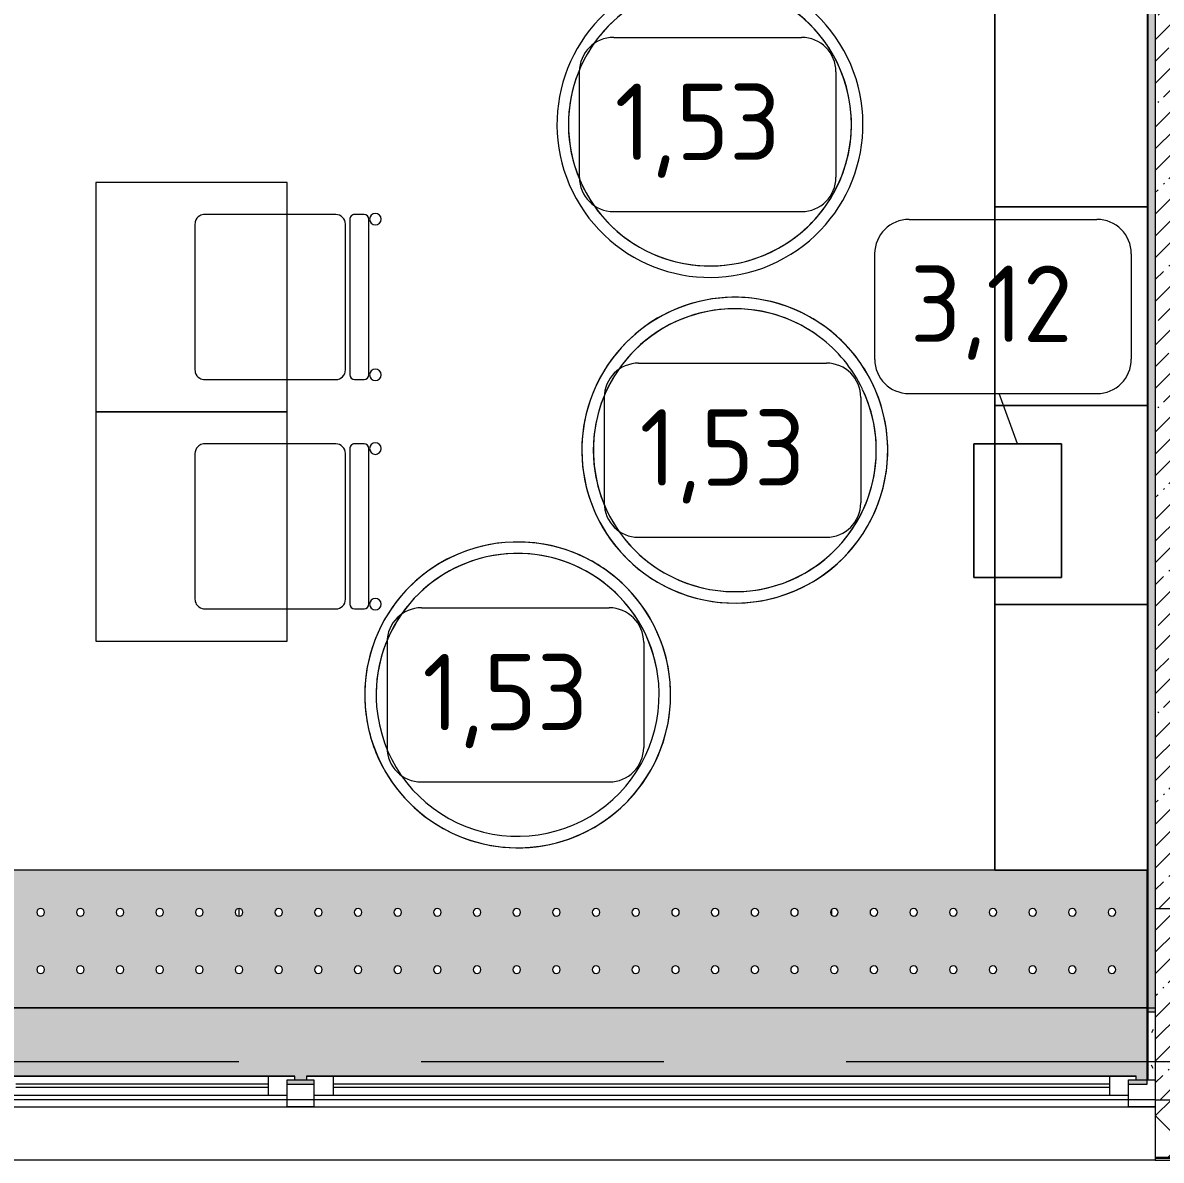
# Model space of a CAD drawing. Header units: millimetres. Extents: x 35840 to 252964, y -8553 to 29000.
# Drawn here: x 44449 to 47425, y -258 to 2718 of the extents above; entities that cross this region are included whole.
import ezdxf

# ---------------------------------------------------------------- set-up
doc = ezdxf.new("R2010")
doc.units = ezdxf.units.MM
doc.linetypes.add('Осевая', pattern=[3175, 635, -476.25, 1587.5, -476.25])
for name, color, linetype, lineweight in [('A-GLAZ', 7, 'Continuous', 9), ('A-GLAZ-1', 7, 'Continuous', 13), ('A-WALL', 7, 'Continuous', 9), ('I-FURN-IDEN', 7, 'Continuous', 9), ('I-WALL', 7, 'Continuous', 9), ('S-COLS', 7, 'Continuous', 9), ('Знаки', 7, 'Continuous', 9), ('Оси-2', 7, 'Осевая', 9)]:
    doc.layers.add(name, color=color, linetype=linetype, lineweight=lineweight)
for name, color, linetype, lineweight, true_color in [('A-WALL-1', 9, 'Continuous', 9, 0x808080), ('A-WALL-FNSH-1', 9, 'Continuous', 9, 0x808080), ('I-FURN-1', 9, 'Continuous', 9, 0x808080), ('M-EQPM-1', 7, 'Continuous', 9, 0xb2b2b2)]:
    doc.layers.add(name, color=color, linetype=linetype, lineweight=lineweight, true_color=true_color)
doc.styles.add('GOST Common', font='GOST_Common.ttf', dxfattribs={"height": 200})
pattern_1 = [(0, (600, 0), (121.92, 30.48), [10.058, -81.382, 10.058, -81.382, -487.68]), (0, (600, 0), (121.92, 30.48), [-182.88, 10.058, -172.822, 10.058, -81.382, -213.36]), (0, (600, 0), (121.92, 30.48), [-457.2, 10.058, -50.902, 10.058, -142.342]), (120, (645.72, 15.24), (-87.356454, 90.345817), [10.058, -81.382, 10.058, -81.382, -487.68]), (120, (645.72, 15.24), (-87.356454, 90.345817), [-182.88, 10.058, -172.822, 10.058, -81.382, -213.36]), (120, (645.72, 15.24), (-87.356454, 90.345817), [-457.2, 10.058, -50.902, 10.058, -142.342]), (240, (660.96, 76.2), (-34.563546, -120.825817), [10.058, -81.382, 10.058, -81.382, -487.68]), (240, (660.96, 76.2), (-34.563546, -120.825817), [-182.88, 10.058, -172.822, 10.058, -81.382, -213.36]), (240, (660.96, 76.2), (-34.563546, -120.825817), [-457.2, 10.058, -50.902, 10.058, -142.342])]

# ---------------------------------------------------------------- blocks, each defined once
blk = doc.blocks.new('BSC_Колонна _Прямоугольная - 500х500-V7-План расстановки мебели и оборудования 1 этажа в осях 12-23')
at = {"layer": 'S-COLS'}
h = blk.add_hatch(dxfattribs=at)
h.set_pattern_fill('FP_9', color=256, style=0, pattern_type=2)
h.set_pattern_definition([(45, (-47060, -150), (-57.02463, 57.02463), []), (45, (-47002.975, -150), (-57.02463, 57.02463), [100.806, -20.161, 3.353, -16.808])])
h.paths.add_polyline_path([(-160.8, -250), (250, -250), (250, 250), (-250, 250), (-250, -250)])
for p, q in [((250, 250), (-250, 250)), ((-250, 250), (-250, -250)), ((250, -250), (250, 250)), ((-250, -250), (250, -250))]:
    blk.add_line(p, q, dxfattribs=at)
blk = doc.blocks.new('120_Окно_СКБ_2Ст - 120_Окно_СКБ_2Ст 3100х2500 _мал_створка слева_-22446080-План расстановки мебели и оборудования 1 этажа в осях 12-23')
at = {"layer": 'A-GLAZ'}
for p, q in [((1550, -57), (-1550, -57)), ((-1430, -107), (600, -107)), ((600, -117), (-1430, -117)), ((770, -107), (1430, -107)), ((1430, -117), (770, -117))]:
    blk.add_line(p, q, dxfattribs=at)
at = {"layer": 'A-GLAZ-1'}
for p, q in [((-1550, -127), (-1550, -57)), ((-1550, -57), (-1480, -57)), ((-1480, -57), (-1480, -127)), ((650, -127), (650, -57)), ((650, -57), (720, -57)), ((720, -57), (720, -127)), ((650, -87), (-1480, -87)), ((-1480, -87), (-1480, -127)), ((-1430, -137), (-1430, -87)), ((600, -137), (600, -87)), ((650, -127), (650, -87)), ((1480, -87), (720, -87)), ((720, -87), (720, -127)), ((770, -137), (770, -87)), ((-1480, -127), (-1550, -127)), ((-1480, -127), (-1500, -127)), ((-1500, -127), (-1500, -137)), ((-1500, -137), (670, -137)), ((670, -137), (-1500, -137)), ((720, -127), (650, -127)), ((670, -127), (650, -127)), ((670, -137), (670, -127)), ((720, -127), (700, -127)), ((700, -127), (700, -137)), ((700, -137), (1500, -137)), ((1500, -137), (700, -137))]:
    blk.add_line(p, q, dxfattribs=at)
blk = doc.blocks.new('Стол базовый прямоугольный - 1_7а-25476368-План расстановки мебели и оборудования 1 этажа в осях 12-23')
at = {"layer": 'I-FURN-1'}
for p, q in [((250, 300), (-250, 300)), ((-250, 300), (-250, -300)), ((250, -300), (250, 300)), ((-250, -300), (250, -300))]:
    blk.add_line(p, q, dxfattribs=at)
blk = doc.blocks.new('Стул Breuer - 1_9а-V75-План расстановки мебели и оборудования 1 этажа в осях 12-23')
at = {"layer": 'I-FURN-1'}
for p, q in [((190.5, 241.3), (-190.5, 241.3)), ((-215.9, 215.9), (-215.9, 0)), ((215.9, 0), (215.9, 215.9)), ((-215.9, 0), (-215.9, -127)), ((215.9, -127), (215.9, 0)), ((-215.9, -176.2), (-215.9, -200.8)), ((203.2, -163.5), (-203.2, -163.5)), ((-190.5, -152.4), (190.5, -152.4)), ((215.9, -200.8), (215.9, -176.2)), ((-203.2, -213.5), (203.2, -213.5))]:
    blk.add_line(p, q, dxfattribs=at)
for centre, radius, start, end in [((-190.5, 215.9), 25.4, 105, 150), ((-190.5, 215.9), 25.4, 90, 105), ((190.5, 215.9), 25.4, 75, 90), ((190.5, 215.9), 25.4, 30, 75), ((-190.5, 215.9), 25.4, 150, 180), ((190.5, 215.9), 25.4, 15, 30), ((190.5, 215.9), 25.4, 0, 15), ((-190.5, -127), 25.4, 180, 270), ((190.5, -127), 25.4, 270, 360), ((-203.2, -176.2), 12.7, 90, 180), ((203.2, -176.2), 12.7, 360, 90), ((-203.2, -200.8), 12.7, 180, 270), ((203.2, -200.8), 12.7, 270, 360), ((-203.5, -230.6), 15.1, 360, 180), ((-203.5, -230.6), 15.1, 180, 360), ((203.7, -230.6), 15.1, 360, 180), ((203.7, -230.6), 15.1, 180, 360)]:
    blk.add_arc(centre, radius, start, end, dxfattribs=at)
blk = doc.blocks.new('Стул Breuer - 1_9а-V76-План расстановки мебели и оборудования 1 этажа в осях 12-23')
at = {"layer": 'I-FURN-1'}
for p, q in [((190.5, 241.3), (-190.5, 241.3)), ((-215.9, 215.9), (-215.9, 0)), ((215.9, 0), (215.9, 215.9)), ((-215.9, 0), (-215.9, -127)), ((215.9, -127), (215.9, 0)), ((-215.9, -176.2), (-215.9, -200.8)), ((203.2, -163.5), (-203.2, -163.5)), ((-190.5, -152.4), (190.5, -152.4)), ((215.9, -200.8), (215.9, -176.2)), ((-203.2, -213.5), (203.2, -213.5))]:
    blk.add_line(p, q, dxfattribs=at)
for centre, radius, start, end in [((-190.5, 215.9), 25.4, 90, 120), ((190.5, 215.9), 25.4, 45, 90), ((-190.5, 215.9), 25.4, 165, 180), ((-190.5, 215.9), 25.4, 120, 165), ((190.5, 215.9), 25.4, 30, 45), ((190.5, 215.9), 25.4, 0, 30), ((-190.5, -127), 25.4, 180, 270), ((190.5, -127), 25.4, 270, 360), ((-203.2, -176.2), 12.7, 90, 180), ((203.2, -176.2), 12.7, 360, 90), ((-203.2, -200.8), 12.7, 180, 270), ((203.2, -200.8), 12.7, 270, 360), ((-203.5, -230.6), 15.1, 360, 180), ((-203.5, -230.6), 15.1, 180, 360), ((203.7, -230.6), 15.1, 360, 180), ((203.7, -230.6), 15.1, 180, 360)]:
    blk.add_arc(centre, radius, start, end, dxfattribs=at)
blk = doc.blocks.new('ПУФ - 1_53-25461062-План расстановки мебели и оборудования 1 этажа в осях 12-23')
at = {"layer": 'I-FURN-1'}
for radius, start, end in [(400, 360, 180), (400, 100, 150), (400, 0, 100), (370, 0, 152.1022), (370, 360, 105.8824), (370, 105.8824, 152.1022), (400, 150, 160), (370, 152.2385, 180), (370, 152.2385, 180), (400, 160, 180), (400, 180, 360), (400, 180, 200), (370, 180, 201.1765), (370, 180, 360), (370, 338.8235, 360), (400, 200, 360), (370, 201.1765, 338.8235)]:
    blk.add_arc((0, 0), radius, start, end, dxfattribs=at)
blk = doc.blocks.new('ПУФ - 1_53-V114-План расстановки мебели и оборудования 1 этажа в осях 12-23')
at = {"layer": 'I-FURN-1'}
for radius, start, end in [(400, 360, 180), (400, 20, 180), (370, 360, 180), (370, 0, 180), (400, 0, 20), (400, 180, 360), (400, 180, 230), (370, 180, 275.2941), (370, 180, 360), (370, 275.2941, 360), (400, 240, 360), (400, 230, 240)]:
    blk.add_arc((0, 0), radius, start, end, dxfattribs=at)
blk = doc.blocks.new('ПУФ - 1_53-25461890-План расстановки мебели и оборудования 1 этажа в осях 12-23')
at = {"layer": 'I-FURN-1'}
for radius, start, end in [(400, 0, 180), (400, 0, 180), (370, 74.1176, 180), (370, 0, 180), (370, 31.7647, 74.1176), (370, 0, 31.7647), (400, 180, 360), (400, 180, 0), (370, 180, 201.1765), (370, 180, 349.4118), (370, 349.5929, 0), (370, 349.5929, 360), (370, 285.8824, 349.4118), (370, 201.1765, 264.7059), (370, 275.2941, 285.8824), (370, 264.7059, 275.2941)]:
    blk.add_arc((0, 0), radius, start, end, dxfattribs=at)
blk = doc.blocks.new('radiator_prado_classic_z_tip_30_po exemplyaru - Classic Z Тип 30-500-30677899-План расстановки мебели и оборудования 1 этажа в осях 12-23')
at = {"layer": 'M-EQPM-1'}
for p, q in [((32.5, 189), (32.5, 208.9)), ((32.5, 189), (32.5, 208.9)), ((1582.5, 191.1), (1582.5, 206.8)), ((1582.5, 191.1), (1582.5, 206.8))]:
    blk.add_line(p, q, dxfattribs=at)
blk = doc.blocks.new('Зашивка радиатора_ с перфорацией М6 - Зашивка радиатора_ с перфорацией М6-30947167-План расстановки мебели и оборудования 1 этажа в осях 12-23')
at = {"layer": 'Знаки'}
blk.add_hatch(color=256, dxfattribs=at).paths.add_polyline_path([(2639, 380), (2639, 369), (2659, 369), (2659, 359), (1859, 359), (1859, 369), (1879, 369), (1879, 380), (1809, 380), (1809, 369), (1829, 369), (1829, 359), (-341, 359), (-341, 369), (-321, 369), (-321, 380), (-370, 380), (-370, 180), (2689, 181), (2689, 380)])
h = blk.add_hatch(color=256, dxfattribs=at)
h.paths.add_polyline_path([(2418.5, 180), (-370, 180), (-370, -179.9), (2690, -179.9), (2690, 180)])
h.paths.add_polyline_path([(1175, 90.4), (1180, 89), (1183.7, 85.4), (1185, 80.4), (1183.7, 75.4), (1180, 71.7), (1175, 70.4), (1170, 71.7), (1166.3, 75.4), (1165, 80.4), (1166.3, 85.4), (1170, 89), (1172.4, 90)])
h.paths.add_polyline_path([(967.5, 90.4), (972.5, 89), (976.2, 85.4), (977.5, 80.4), (976.2, 75.4), (972.5, 71.7), (967.5, 70.4), (962.5, 71.7), (958.8, 75.4), (957.5, 80.4), (958.8, 85.4), (962.5, 89), (964.9, 90)])
h.paths.add_polyline_path([(2420, 90.4), (2425, 89), (2428.7, 85.4), (2430, 80.4), (2428.7, 75.4), (2425, 71.7), (2420, 70.4), (2415, 71.7), (2411.3, 75.4), (2410, 80.4), (2411.3, 85.4), (2415, 89), (2418.5, 90.2)])
h.paths.add_polyline_path([(2523.7, 90.4), (2528.7, 89), (2532.4, 85.4), (2533.7, 80.4), (2532.4, 75.4), (2528.7, 71.7), (2523.7, 70.4), (2518.7, 71.7), (2515.1, 75.4), (2513.7, 80.4), (2515.1, 85.4), (2518.7, 89), (2521.2, 90)])
h.paths.add_polyline_path([(1278.7, 90.4), (1283.7, 89), (1287.4, 85.4), (1288.7, 80.4), (1287.4, 75.4), (1283.7, 71.7), (1278.7, 70.4), (1273.7, 71.7), (1270.1, 75.4), (1268.7, 80.4), (1270.1, 85.4), (1273.7, 89), (1276.2, 90)])
h.paths.add_polyline_path([(1071.2, 90.4), (1076.2, 89), (1079.9, 85.4), (1081.2, 80.4), (1079.9, 75.4), (1076.2, 71.7), (1071.2, 70.4), (1066.2, 71.7), (1062.6, 75.4), (1061.2, 80.4), (1062.6, 85.4), (1066.2, 89), (1068.7, 90)])
h.paths.add_polyline_path([(2316.2, 90.4), (2321.2, 89), (2324.9, 85.4), (2326.2, 80.4), (2324.9, 75.4), (2321.2, 71.7), (2316.2, 70.4), (2311.2, 71.7), (2307.6, 75.4), (2306.2, 80.4), (2307.6, 85.4), (2311.2, 89), (2313.7, 90)])
h.paths.add_polyline_path([(1486.2, 90.4), (1491.2, 89), (1494.9, 85.4), (1496.2, 80.4), (1494.9, 75.4), (1491.2, 71.7), (1486.2, 70.4), (1481.2, 71.7), (1477.6, 75.4), (1476.2, 80.4), (1477.6, 85.4), (1481.2, 89), (1483.7, 90)])
h.paths.add_polyline_path([(1382.5, 90.4), (1387.5, 89), (1391.2, 85.4), (1392.5, 80.4), (1391.2, 75.4), (1387.5, 71.7), (1382.5, 70.4), (1377.5, 71.7), (1373.8, 75.4), (1372.5, 80.4), (1373.8, 85.4), (1377.5, 89), (1379.9, 90)])
h.paths.add_polyline_path([(2108.7, 90.4), (2113.7, 89), (2117.4, 85.4), (2118.7, 80.4), (2117.4, 75.4), (2113.7, 71.7), (2108.7, 70.4), (2103.7, 71.7), (2100.1, 75.4), (2098.7, 80.4), (2100.1, 85.4), (2103.7, 89), (2106.2, 90)])
h.paths.add_polyline_path([(2212.5, 90.4), (2217.5, 89), (2221.2, 85.4), (2222.5, 80.4), (2221.2, 75.4), (2217.5, 71.7), (2212.5, 70.4), (2207.5, 71.7), (2203.8, 75.4), (2202.5, 80.4), (2203.8, 85.4), (2207.5, 89), (2209.9, 90)])
h.paths.add_polyline_path([(1693.7, 90.4), (1698.7, 89), (1702.4, 85.4), (1703.7, 80.4), (1702.4, 75.4), (1698.7, 71.7), (1693.7, 70.4), (1688.7, 71.7), (1685.1, 75.4), (1683.7, 80.4), (1685.1, 85.4), (1688.7, 89), (1691.2, 90)])
h.paths.add_polyline_path([(1590, 90.4), (1595, 89), (1598.7, 85.4), (1600, 80.4), (1598.7, 75.4), (1595, 71.7), (1590, 70.4), (1585, 71.7), (1581.3, 75.4), (1580, 80.4), (1581.3, 85.4), (1585, 89), (1587.4, 90)])
h.paths.add_polyline_path([(2627.5, 90.4), (2632.5, 89), (2636.2, 85.4), (2637.5, 80.4), (2636.2, 75.4), (2632.5, 71.7), (2627.5, 70.4), (2622.5, 71.7), (2618.8, 75.4), (2617.5, 80.4), (2618.8, 85.4), (2622.5, 89), (2624.9, 90)])
h.paths.add_polyline_path([(1797.5, 90.4), (1802.5, 89), (1806.2, 85.4), (1807.5, 80.4), (1806.2, 75.4), (1802.5, 71.7), (1797.5, 70.4), (1792.5, 71.7), (1788.8, 75.4), (1787.5, 80.4), (1788.8, 85.4), (1792.5, 89), (1794.9, 90)])
h.paths.add_polyline_path([(1901.2, 90.4), (1906.2, 89), (1909.9, 85.4), (1911.2, 80.4), (1909.9, 75.4), (1906.2, 71.7), (1901.2, 70.4), (1896.2, 71.7), (1892.6, 75.4), (1891.2, 80.4), (1892.6, 85.4), (1896.2, 89), (1898.7, 90)])
h.paths.add_polyline_path([(2005, 90.4), (2010, 89), (2013.7, 85.4), (2015, 80.4), (2013.7, 75.4), (2010, 71.7), (2005, 70.4), (2000, 71.7), (1996.3, 75.4), (1995, 80.4), (1996.3, 85.4), (2000, 89), (2002.4, 90)])
h.paths.add_polyline_path([(-70, 90.4), (-65, 89), (-61.3, 85.4), (-60, 80.4), (-61.3, 75.4), (-65, 71.7), (-70, 70.4), (-75, 71.7), (-78.7, 75.4), (-80, 80.4), (-78.7, 85.4), (-75, 89), (-72.6, 90)])
h.paths.add_polyline_path([(863.7, 90.4), (868.7, 89), (872.4, 85.4), (873.7, 80.4), (872.4, 75.4), (868.7, 71.7), (863.7, 70.4), (858.7, 71.7), (855.1, 75.4), (853.7, 80.4), (855.1, 85.4), (858.7, 89), (861.2, 90)])
h.paths.add_polyline_path([(760, 90.4), (765, 89), (768.7, 85.4), (770, 80.4), (768.7, 75.4), (765, 71.7), (760, 70.4), (755, 71.7), (751.3, 75.4), (750, 80.4), (751.3, 85.4), (755, 89), (757.4, 90)])
h.paths.add_polyline_path([(656.2, 90.4), (661.2, 89), (664.9, 85.4), (666.2, 80.4), (664.9, 75.4), (661.2, 71.7), (656.2, 70.4), (651.2, 71.7), (647.6, 75.4), (646.2, 80.4), (647.6, 85.4), (651.2, 89), (653.7, 90)])
h.paths.add_polyline_path([(-173.8, 90.4), (-168.8, 89), (-165.1, 85.4), (-163.8, 80.4), (-165.1, 75.4), (-168.8, 71.7), (-173.8, 70.4), (-178.8, 71.7), (-182.4, 75.4), (-183.8, 80.4), (-182.4, 85.4), (-178.8, 89), (-176.3, 90)])
h.paths.add_polyline_path([(-277.5, 90.4), (-272.5, 89), (-268.8, 85.4), (-267.5, 80.4), (-268.8, 75.4), (-272.5, 71.7), (-277.5, 70.4), (-282.5, 71.7), (-286.2, 75.4), (-287.5, 80.4), (-286.2, 85.4), (-282.5, 89), (-280.1, 90)])
h.paths.add_polyline_path([(33.7, 90.4), (38.7, 89), (42.4, 85.4), (43.7, 80.4), (42.4, 75.4), (38.7, 71.7), (33.7, 70.4), (28.7, 71.7), (25.1, 75.4), (23.7, 80.4), (25.1, 85.4), (28.7, 89), (31.2, 90)])
h.paths.add_polyline_path([(345, 90.4), (350, 89), (353.7, 85.4), (355, 80.4), (353.7, 75.4), (350, 71.7), (345, 70.4), (340, 71.7), (336.3, 75.4), (335, 80.4), (336.3, 85.4), (340, 89), (342.4, 90)])
h.paths.add_polyline_path([(241.2, 90.4), (246.2, 89), (249.9, 85.4), (251.2, 80.4), (249.9, 75.4), (246.2, 71.7), (241.2, 70.4), (236.2, 71.7), (232.6, 75.4), (231.2, 80.4), (232.6, 85.4), (236.2, 89), (238.7, 90)])
h.paths.add_polyline_path([(552.5, 90.4), (557.5, 89), (561.2, 85.4), (562.5, 80.4), (561.2, 75.4), (557.5, 71.7), (552.5, 70.4), (547.5, 71.7), (543.8, 75.4), (542.5, 80.4), (543.8, 85.4), (547.5, 89), (549.9, 90)])
h.paths.add_polyline_path([(448.7, 90.4), (453.7, 89), (457.4, 85.4), (458.7, 80.4), (457.4, 75.4), (453.7, 71.7), (448.7, 70.4), (443.7, 71.7), (440.1, 75.4), (438.7, 80.4), (440.1, 85.4), (443.7, 89), (446.2, 90)])
h.paths.add_polyline_path([(137.5, 90.4), (142.5, 89), (146.2, 85.4), (147.5, 80.4), (146.2, 75.4), (142.5, 71.7), (137.5, 70.4), (132.5, 71.7), (128.8, 75.4), (127.5, 80.4), (128.8, 85.4), (132.5, 89), (134.9, 90)])
h.paths.add_polyline_path([(1590, -59.6), (1595, -61), (1598.7, -64.6), (1600, -69.6), (1598.7, -74.6), (1595, -78.3), (1590, -79.6), (1585, -78.3), (1581.3, -74.6), (1580, -69.6), (1581.3, -64.6), (1585, -61), (1587.4, -60)])
h.paths.add_polyline_path([(1693.7, -59.6), (1698.7, -61), (1702.4, -64.6), (1703.7, -69.6), (1702.4, -74.6), (1698.7, -78.3), (1693.7, -79.6), (1688.7, -78.3), (1685.1, -74.6), (1683.7, -69.6), (1685.1, -64.6), (1688.7, -61), (1691.2, -60)])
h.paths.add_polyline_path([(2627.5, -59.6), (2632.5, -61), (2636.2, -64.6), (2637.5, -69.6), (2636.2, -74.6), (2632.5, -78.3), (2627.5, -79.6), (2622.5, -78.3), (2618.8, -74.6), (2617.5, -69.6), (2618.8, -64.6), (2622.5, -61), (2624.9, -60)])
h.paths.add_polyline_path([(2005, -59.6), (2010, -61), (2013.7, -64.6), (2015, -69.6), (2013.7, -74.6), (2010, -78.3), (2005, -79.6), (2000, -78.3), (1996.3, -74.6), (1995, -69.6), (1996.3, -64.6), (2000, -61), (2002.4, -60)])
h.paths.add_polyline_path([(1797.5, -59.6), (1802.5, -61), (1806.2, -64.6), (1807.5, -69.6), (1806.2, -74.6), (1802.5, -78.3), (1797.5, -79.6), (1792.5, -78.3), (1788.8, -74.6), (1787.5, -69.6), (1788.8, -64.6), (1792.5, -61), (1794.9, -60)])
h.paths.add_polyline_path([(2420, -59.6), (2425, -61), (2428.7, -64.6), (2430, -69.6), (2428.7, -74.6), (2425, -78.3), (2420, -79.6), (2415, -78.3), (2411.3, -74.6), (2410, -69.6), (2411.3, -64.6), (2415, -61), (2418.5, -59.8)])
h.paths.add_polyline_path([(2523.7, -59.6), (2528.7, -61), (2532.4, -64.6), (2533.7, -69.6), (2532.4, -74.6), (2528.7, -78.3), (2523.7, -79.6), (2518.7, -78.3), (2515.1, -74.6), (2513.7, -69.6), (2515.1, -64.6), (2518.7, -61), (2521.2, -60)])
h.paths.add_polyline_path([(2316.2, -59.6), (2321.2, -61), (2324.9, -64.6), (2326.2, -69.6), (2324.9, -74.6), (2321.2, -78.3), (2316.2, -79.6), (2311.2, -78.3), (2307.6, -74.6), (2306.2, -69.6), (2307.6, -64.6), (2311.2, -61), (2313.7, -60)])
h.paths.add_polyline_path([(2108.7, -59.6), (2113.7, -61), (2117.4, -64.6), (2118.7, -69.6), (2117.4, -74.6), (2113.7, -78.3), (2108.7, -79.6), (2103.7, -78.3), (2100.1, -74.6), (2098.7, -69.6), (2100.1, -64.6), (2103.7, -61), (2106.2, -60)])
h.paths.add_polyline_path([(2212.5, -59.6), (2217.5, -61), (2221.2, -64.6), (2222.5, -69.6), (2221.2, -74.6), (2217.5, -78.3), (2212.5, -79.6), (2207.5, -78.3), (2203.8, -74.6), (2202.5, -69.6), (2203.8, -64.6), (2207.5, -61), (2209.9, -60)])
h.paths.add_polyline_path([(1901.2, -59.6), (1906.2, -61), (1909.9, -64.6), (1911.2, -69.6), (1909.9, -74.6), (1906.2, -78.3), (1901.2, -79.6), (1896.2, -78.3), (1892.6, -74.6), (1891.2, -69.6), (1892.6, -64.6), (1896.2, -61), (1898.7, -60)])
h.paths.add_polyline_path([(760, -59.6), (765, -61), (768.7, -64.6), (770, -69.6), (768.7, -74.6), (765, -78.3), (760, -79.6), (755, -78.3), (751.3, -74.6), (750, -69.6), (751.3, -64.6), (755, -61), (757.4, -60)])
h.paths.add_polyline_path([(241.2, -59.6), (246.2, -61), (249.9, -64.6), (251.2, -69.6), (249.9, -74.6), (246.2, -78.3), (241.2, -79.6), (236.2, -78.3), (232.6, -74.6), (231.2, -69.6), (232.6, -64.6), (236.2, -61), (238.7, -60)])
h.paths.add_polyline_path([(1382.5, -59.6), (1387.5, -61), (1391.2, -64.6), (1392.5, -69.6), (1391.2, -74.6), (1387.5, -78.3), (1382.5, -79.6), (1377.5, -78.3), (1373.8, -74.6), (1372.5, -69.6), (1373.8, -64.6), (1377.5, -61), (1379.9, -60)])
h.paths.add_polyline_path([(137.5, -59.6), (142.5, -61), (146.2, -64.6), (147.5, -69.6), (146.2, -74.6), (142.5, -78.3), (137.5, -79.6), (132.5, -78.3), (128.8, -74.6), (127.5, -69.6), (128.8, -64.6), (132.5, -61), (134.9, -60)])
h.paths.add_polyline_path([(-173.8, -59.6), (-168.8, -61), (-165.1, -64.6), (-163.8, -69.6), (-165.1, -74.6), (-168.8, -78.3), (-173.8, -79.6), (-178.8, -78.3), (-182.4, -74.6), (-183.8, -69.6), (-182.4, -64.6), (-178.8, -61), (-176.3, -60)])
h.paths.add_polyline_path([(-277.5, -59.6), (-272.5, -61), (-268.8, -64.6), (-267.5, -69.6), (-268.8, -74.6), (-272.5, -78.3), (-277.5, -79.6), (-282.5, -78.3), (-286.2, -74.6), (-287.5, -69.6), (-286.2, -64.6), (-282.5, -61), (-280.1, -60)])
h.paths.add_polyline_path([(1071.2, -59.6), (1076.2, -61), (1079.9, -64.6), (1081.2, -69.6), (1079.9, -74.6), (1076.2, -78.3), (1071.2, -79.6), (1066.2, -78.3), (1062.6, -74.6), (1061.2, -69.6), (1062.6, -64.6), (1066.2, -61), (1068.7, -60)])
h.paths.add_polyline_path([(656.2, -59.6), (661.2, -61), (664.9, -64.6), (666.2, -69.6), (664.9, -74.6), (661.2, -78.3), (656.2, -79.6), (651.2, -78.3), (647.6, -74.6), (646.2, -69.6), (647.6, -64.6), (651.2, -61), (653.7, -60)])
h.paths.add_polyline_path([(-70, -59.6), (-65, -61), (-61.3, -64.6), (-60, -69.6), (-61.3, -74.6), (-65, -78.3), (-70, -79.6), (-75, -78.3), (-78.7, -74.6), (-80, -69.6), (-78.7, -64.6), (-75, -61), (-72.6, -60)])
h.paths.add_polyline_path([(448.7, -59.6), (453.7, -61), (457.4, -64.6), (458.7, -69.6), (457.4, -74.6), (453.7, -78.3), (448.7, -79.6), (443.7, -78.3), (440.1, -74.6), (438.7, -69.6), (440.1, -64.6), (443.7, -61), (446.2, -60)])
h.paths.add_polyline_path([(863.7, -59.6), (868.7, -61), (872.4, -64.6), (873.7, -69.6), (872.4, -74.6), (868.7, -78.3), (863.7, -79.6), (858.7, -78.3), (855.1, -74.6), (853.7, -69.6), (855.1, -64.6), (858.7, -61), (861.2, -60)])
h.paths.add_polyline_path([(967.5, -59.6), (972.5, -61), (976.2, -64.6), (977.5, -69.6), (976.2, -74.6), (972.5, -78.3), (967.5, -79.6), (962.5, -78.3), (958.8, -74.6), (957.5, -69.6), (958.8, -64.6), (962.5, -61), (964.9, -60)])
h.paths.add_polyline_path([(552.5, -59.6), (557.5, -61), (561.2, -64.6), (562.5, -69.6), (561.2, -74.6), (557.5, -78.3), (552.5, -79.6), (547.5, -78.3), (543.8, -74.6), (542.5, -69.6), (543.8, -64.6), (547.5, -61), (549.9, -60)])
h.paths.add_polyline_path([(33.7, -59.6), (38.7, -61), (42.4, -64.6), (43.7, -69.6), (42.4, -74.6), (38.7, -78.3), (33.7, -79.6), (28.7, -78.3), (25.1, -74.6), (23.7, -69.6), (25.1, -64.6), (28.7, -61), (31.2, -60)])
h.paths.add_polyline_path([(1486.2, -59.6), (1491.2, -61), (1494.9, -64.6), (1496.2, -69.6), (1494.9, -74.6), (1491.2, -78.3), (1486.2, -79.6), (1481.2, -78.3), (1477.6, -74.6), (1476.2, -69.6), (1477.6, -64.6), (1481.2, -61), (1483.7, -60)])
h.paths.add_polyline_path([(345, -59.6), (350, -61), (353.7, -64.6), (355, -69.6), (353.7, -74.6), (350, -78.3), (345, -79.6), (340, -78.3), (336.3, -74.6), (335, -69.6), (336.3, -64.6), (340, -61), (342.4, -60)])
h.paths.add_polyline_path([(1278.7, -59.6), (1283.7, -61), (1287.4, -64.6), (1288.7, -69.6), (1287.4, -74.6), (1283.7, -78.3), (1278.7, -79.6), (1273.7, -78.3), (1270.1, -74.6), (1268.7, -69.6), (1270.1, -64.6), (1273.7, -61), (1276.2, -60)])
h.paths.add_polyline_path([(1175, -59.6), (1180, -61), (1183.7, -64.6), (1185, -69.6), (1183.7, -74.6), (1180, -78.3), (1175, -79.6), (1170, -78.3), (1166.3, -74.6), (1165, -69.6), (1166.3, -64.6), (1170, -61), (1172.4, -60)])
for p, q in [((-321, 380), (-370, 380)), ((-370, 380), (-370, 180)), ((1879, 380), (1809, 380)), ((-370, 180), (2690, 180)), ((2690, 180), (-370, 180)), ((-370, 180), (-370, -179.9)), ((-370, -179.9), (2690, -179.9))]:
    blk.add_line(p, q, dxfattribs=at)
for centre, start, end in [((-277.5, 80.4), 0, 180), ((-173.8, 80.4), 0, 180), ((-70, 80.4), 0, 180), ((33.7, 80.4), 0, 180), ((137.5, 80.4), 0, 180), ((241.2, 80.4), 0, 180), ((345, 80.4), 0, 180), ((448.7, 80.4), 0, 180), ((552.5, 80.4), 0, 180), ((656.2, 80.4), 0, 180), ((760, 80.4), 0, 180), ((863.7, 80.4), 0, 180), ((967.5, 80.4), 0, 180), ((1071.2, 80.4), 0, 180), ((1175, 80.4), 0, 180), ((1278.7, 80.4), 0, 180), ((1382.5, 80.4), 0, 180), ((1486.2, 80.4), 0, 180), ((1590, 80.4), 0, 180), ((1693.7, 80.4), 0, 180), ((1797.5, 80.4), 0, 180), ((1901.2, 80.4), 0, 180), ((2005, 80.4), 0, 180), ((2108.7, 80.4), 0, 180), ((2212.5, 80.4), 0, 180), ((2316.2, 80.4), 0, 180), ((2420, 80.4), 0, 180), ((2523.7, 80.4), 0, 180), ((-277.5, 80.4), 180, 360), ((-173.8, 80.4), 180, 0), ((-70, 80.4), 180, 0), ((33.7, 80.4), 180, 360), ((137.5, 80.4), 180, 0), ((241.2, 80.4), 180, 0), ((345, 80.4), 180, 0), ((448.7, 80.4), 180, 0), ((552.5, 80.4), 180, 360), ((656.2, 80.4), 180, 0), ((760, 80.4), 180, 0), ((863.7, 80.4), 180, 0), ((967.5, 80.4), 180, 0), ((1071.2, 80.4), 180, 0), ((1175, 80.4), 180, 0), ((1278.7, 80.4), 180, 0), ((1382.5, 80.4), 180, 0), ((1486.2, 80.4), 180, 360), ((1590, 80.4), 180, 0), ((1693.7, 80.4), 180, 360), ((1797.5, 80.4), 180, 0), ((1901.2, 80.4), 180, 0), ((2005, 80.4), 180, 0), ((2108.7, 80.4), 180, 360), ((2212.5, 80.4), 180, 0), ((2316.2, 80.4), 180, 360), ((2420, 80.4), 180, 0), ((2523.7, 80.4), 180, 360), ((-277.5, -69.6), 0, 180), ((-277.5, -69.6), 180, 0), ((-173.8, -69.6), 0, 180), ((-173.8, -69.6), 180, 0), ((-70, -69.6), 0, 180), ((-70, -69.6), 180, 0), ((33.7, -69.6), 0, 180), ((33.7, -69.6), 180, 0), ((137.5, -69.6), 0, 180), ((137.5, -69.6), 180, 0), ((241.2, -69.6), 0, 180), ((241.2, -69.6), 180, 0), ((345, -69.6), 0, 180), ((345, -69.6), 180, 0), ((448.7, -69.6), 0, 180), ((448.7, -69.6), 180, 0), ((552.5, -69.6), 0, 180), ((552.5, -69.6), 180, 0), ((656.2, -69.6), 0, 180), ((656.2, -69.6), 180, 0), ((760, -69.6), 0, 180), ((760, -69.6), 180, 0), ((863.7, -69.6), 0, 180), ((863.7, -69.6), 180, 0), ((967.5, -69.6), 0, 180), ((967.5, -69.6), 180, 0), ((1071.2, -69.6), 0, 180), ((1071.2, -69.6), 180, 0), ((1175, -69.6), 0, 180), ((1175, -69.6), 180, 0), ((1278.7, -69.6), 0, 180), ((1278.7, -69.6), 180, 0), ((1382.5, -69.6), 0, 180), ((1382.5, -69.6), 180, 0), ((1486.2, -69.6), 0, 180), ((1486.2, -69.6), 180, 0), ((1590, -69.6), 0, 180), ((1590, -69.6), 180, 0), ((1693.7, -69.6), 0, 180), ((1693.7, -69.6), 180, 0), ((1797.5, -69.6), 0, 180), ((1797.5, -69.6), 180, 0), ((1901.2, -69.6), 0, 180), ((1901.2, -69.6), 180, 0), ((2005, -69.6), 0, 180), ((2005, -69.6), 180, 0), ((2108.7, -69.6), 0, 180), ((2108.7, -69.6), 180, 0), ((2212.5, -69.6), 0, 180), ((2212.5, -69.6), 180, 0), ((2316.2, -69.6), 0, 180), ((2316.2, -69.6), 180, 0), ((2420, -69.6), 0, 180), ((2420, -69.6), 180, 0), ((2523.7, -69.6), 0, 180), ((2523.7, -69.6), 180, 0)]:
    blk.add_arc(centre, 10, start, end, dxfattribs=at)
blk = doc.blocks.new('шкаф 1_112 - шкаф 1_112-31117176-План расстановки мебели и оборудования 1 этажа в осях 12-23')
at = {"layer": 'I-FURN-1'}
for p, q in [((-400, 6070), (-400, 1115)), ((0, 0), (0, 6070)), ((-400, 2255), (-400, 1735)), ((-400, 1735), (-400, 2255)), ((0, 1735), (0, 2255)), ((0, 2255), (0, 1735)), ((0, 1735), (-400, 1735)), ((-400, 1735), (0, 1735)), ((0, 1735), (-400, 1735)), ((0, 1735), (-400, 1735)), ((-400, 1735), (-400, 1215)), ((-400, 1215), (-400, 1735)), ((-400, 1735), (0, 1735)), ((0, 1215), (0, 1735)), ((0, 1735), (0, 1215)), ((0, 1215), (-400, 1215)), ((0, 1215), (-400, 1215)), ((-400, 1215), (-400, 695)), ((-400, 1115), (-400, 1215)), ((-400, 1215), (0, 1215)), ((-400, 1215), (0, 1215)), ((0, 1215), (-400, 1215)), ((0, 695), (0, 1215)), ((0, 1215), (0, 695)), ((-400, 1115), (-400, 765)), ((-400, 765), (-400, 1115)), ((-400, 765), (-400, 0)), ((-400, 695), (-400, 765)), ((0, 695), (-400, 695)), ((-400, 695), (0, 695)), ((0, 695), (-400, 695)), ((0, 695), (-400, 695)), ((-400, 695), (-400, 0)), ((-400, 0), (-400, 695)), ((-400, 695), (0, 695)), ((0, 0), (0, 695)), ((0, 695), (0, 0)), ((-400, 0), (0, 0)), ((-400, 0), (0, 0)), ((0, 0), (-400, 0))]:
    blk.add_line(p, q, dxfattribs=at)
blk = doc.blocks.new('Зашивка_ торцевая панель - Зашивка_ торцевая панель-31043143-План расстановки мебели и оборудования 1 этажа в осях 12-23')
at = {"layer": 'Знаки'}
blk.add_hatch(color=256, dxfattribs=at).paths.add_polyline_path([(-411, -160), (-410, -160), (-411, -95.8)])
blk = doc.blocks.new('Марка_Мебель - В прямоуг_Balcon_Марка-25523697-План расстановки мебели и оборудования 1 этажа в осях 12-23')
at = {"layer": 'I-FURN-IDEN'}
for p, q in [((-2.455, 2.278), (2.455, 2.278)), ((-3.355, 1.378), (-3.355, -1.384)), ((3.355, 1.378), (3.355, -1.378)), ((-2.461, -2.278), (2.455, -2.278))]:
    blk.add_line(p, q, dxfattribs=at)
for centre, radius, start, end in [((-2.455, 1.378), 0.9, 90, 180), ((2.455, 1.378), 0.9, 0, 90), ((-2.461, -1.384), 0.893, 180, 270), ((2.455, -1.378), 0.9, 270, 0)]:
    blk.add_arc(centre, radius, start, end, dxfattribs=at)

msp = doc.modelspace()

# ---------------------------------------------------------------- hatches: boundary and pattern name
at = {"layer": 'A-WALL'}
h = msp.add_hatch(dxfattribs=at)
h.set_pattern_fill('FP_17', color=256, style=0, pattern_type=2)
h.set_pattern_definition([(45, (600, 0), (-70.71068, 70.71068), []), (135, (600, 0), (-70.71068, -70.71068), [])])
h.paths.add_polyline_path([(75399, -250), (75700, -250), (75700, -100), (73980, -100), (73980, -250), (74674.4, -250)])
h.paths.add_polyline_path([(71560, -250), (72280, -250), (72280, -100), (71560, -100)])
h.paths.add_polyline_path([(68877, -250), (70660, -250), (70660, -100), (67060, -100), (67060, -250), (68152.3, -250)])
h.paths.add_polyline_path([(65160, -250), (66160, -250), (66160, -100), (65160, -100)])
h.paths.add_polyline_path([(63710, -250), (64260, -250), (64260, -100), (63710, -100)])
h.paths.add_polyline_path([(61610, -250), (61610, -100), (60910, -100), (60910, -250), (61267.9, -250)])
h.paths.add_polyline_path([(60010, -250), (60010, -100), (59260, -100), (59260, -250), (59456.3, -250)])
h.paths.add_polyline_path([(56557.6, -250), (57160, -250), (57160, -100), (56410, -100), (56410, -250)])
h.paths.add_polyline_path([(53310, -250), (53310, -100), (51871.5, -100), (51871.5, -250), (53296.5, -250)])
h.paths.add_polyline_path([(49310.8, -250), (49771.5, -250), (49771.5, -100), (49060, -100), (49060, -250)])
h.paths.add_polyline_path([(48160, -250), (48160, -100), (47410, -100), (47410, -250), (47910, -250)])
h.paths.add_polyline_path([(44238.1, -250), (44310, -250), (44310, -100), (42737.5, -100), (42737.5, -250), (43513.5, -250)])
h.paths.add_polyline_path([(40614.8, -250), (40637.5, -250), (40637.5, -100), (39940, -100), (39940, -250)])
h.paths.add_polyline_path([(39040, -250), (39040, -100), (38742.7, -100), (38742.7, -250), (38803.1, -250)])
at = {"layer": 'I-WALL'}
h = msp.add_hatch(dxfattribs=at)
h.set_pattern_fill('FP_85', color=256, style=0, pattern_type=2)
h.set_pattern_definition(pattern_1)
h.paths.add_polyline_path([(47390, 130), (47410, 130), (47410, 7660), (47390, 7660), (47390, 141)])
h = msp.add_hatch(dxfattribs=at)
h.set_pattern_fill('FP_1', color=256, style=0, pattern_type=2)
h.set_pattern_definition([(45, (600, 0), (-57.02463, 57.02463), []), (45, (657.025, 0), (-57.02463, 57.02463), [100.806, -20.161, 3.353, -16.808])])
h.paths.add_polyline_path([(47499.2, 400), (47630, 400), (47630, 7400), (47410, 7400), (47410, 400)])
h = msp.add_hatch(dxfattribs=at)
h.set_pattern_fill('FP_85', color=256, style=0, pattern_type=2)
h.set_pattern_definition(pattern_1)
h.paths.add_polyline_path([(47410, -48), (47410, 140), (47390, 140), (47390, -48)])

# ---------------------------------------------------------------- linework, layer by layer
at = {"layer": 'A-WALL'}
for p, q in [((47390, 7660), (47390, 130)), ((47410, -258), (44310, -258)), ((47410, -250), (48160, -250)), ((47410, -253), (48160, -253))]:
    msp.add_line(p, q, dxfattribs=at)
at = {"layer": 'A-WALL-1'}
for p, q in [((47410, 7400), (47410, 400)), ((47390, 140), (47390, -48)), ((47410, 140), (47390, 140)), ((47390, 130), (47410, 130)), ((47390, -48), (47410, -48)), ((47410, -100), (47410, -250))]:
    msp.add_line(p, q, dxfattribs=at)
at = {"layer": 'A-WALL-FNSH-1'}
for p, q in [((47389, 7659), (47389, 141)), ((47389, 141), (47390, 141)), ((47389, 140), (47389, -48)), ((47390, 140), (47389, 140)), ((47389, -48), (47390, -48)), ((47410, -250), (47410, -258)), ((47410, -258), (48160, -258))]:
    msp.add_line(p, q, dxfattribs=at)
at = {"layer": 'I-FURN-1'}
for p, q in [((46990, 1616), (46935, 1616)), ((46935, 1616), (46935, 1266)), ((46935, 1266), (46935, 1616)), ((46935, 1616), (46990, 1616)), ((47165, 1616), (46990, 1616)), ((46990, 1616), (47165, 1616)), ((47165, 1266), (47165, 1616)), ((47165, 1616), (47165, 1266)), ((46935, 1266), (46990, 1266)), ((46990, 1266), (46935, 1266)), ((46990, 1266), (47165, 1266)), ((47165, 1266), (46990, 1266))]:
    msp.add_line(p, q, dxfattribs=at)
at = {"layer": 'I-FURN-IDEN'}
for p, q in [((47001.9, 1747.6), (47011.6, 1747.6)), ((47050, 1616), (47001.9, 1747.6))]:
    msp.add_line(p, q, dxfattribs=at)
at = {"layer": 'I-WALL'}
msp.add_line((47410, -100), (44310, -100), dxfattribs=at)
at = {"layer": 'Оси-2'}
msp.add_line((39140.1, 0), (82060, 0), dxfattribs=at)

# ---------------------------------------------------------------- block references
at = {"layer": 'A-GLAZ', "rotation": 180}
msp.add_blockref('120_Окно_СКБ_2Ст - 120_Окно_СКБ_2Ст 3100х2500 _мал_створка слева_-22446080-План расстановки мебели и оборудования 1 этажа в осях 12-23', (45860, -175), dxfattribs=at)
at = {"layer": 'I-FURN-1'}
for name, p in [('шкаф 1_112 - шкаф 1_112-31117176-План расстановки мебели и оборудования 1 этажа в осях 12-23', (47390, 501)), ('Стол базовый прямоугольный - 1_7а-25476368-План расстановки мебели и оборудования 1 этажа в осях 12-23', (44890, 2000)), ('Стол базовый прямоугольный - 1_7а-25476368-План расстановки мебели и оборудования 1 этажа в осях 12-23', (44890, 1400))]:
    msp.add_blockref(name, p, dxfattribs=at)
for name, p, rotation in [('ПУФ - 1_53-25461890-План расстановки мебели и оборудования 1 этажа в осях 12-23', (46245.4, 2451.4), 118.9499011641568), ('Стул Breuer - 1_9а-V75-План расстановки мебели и оборудования 1 этажа в осях 12-23', (45140, 2000), 89.99999999999959), ('ПУФ - 1_53-25461062-План расстановки мебели и оборудования 1 этажа в осях 12-23', (46310.4, 1599.4), 233.3350386201596), ('Стул Breuer - 1_9а-V76-План расстановки мебели и оборудования 1 этажа в осях 12-23', (45140, 1400), 89.99999999999959), ('ПУФ - 1_53-V114-План расстановки мебели и оборудования 1 этажа в осях 12-23', (45742.6, 959.3), 184.6613193387897)]:
    msp.add_blockref(name, p, dxfattribs=dict(at, rotation=rotation))
at = {"layer": 'I-FURN-IDEN', "xscale": 99.99999999999993, "yscale": 99.99999999999993, "zscale": 99.99999999999993}
for p in [(46239.3, 2451.4), (47011.6, 1975.4), (46304.4, 1599.4), (45736.6, 959.3)]:
    msp.add_blockref('Марка_Мебель - В прямоуг_Balcon_Марка-25523697-План расстановки мебели и оборудования 1 этажа в осях 12-23', p, dxfattribs=at)
at = {"layer": 'M-EQPM-1'}
msp.add_blockref('radiator_prado_classic_z_tip_30_po exemplyaru - Classic Z Тип 30-500-30677899-План расстановки мебели и оборудования 1 этажа в осях 12-23', (44981.7, 191.7), dxfattribs=at)
at = {"layer": 'S-COLS'}
msp.add_blockref('BSC_Колонна _Прямоугольная - 500х500-V7-План расстановки мебели и оборудования 1 этажа в осях 12-23', (47660, 150), dxfattribs=at)
at = {"layer": 'Знаки', "rotation": 180}
msp.add_blockref('Зашивка радиатора_ с перфорацией М6 - Зашивка радиатора_ с перфорацией М6-30947167-План расстановки мебели и оборудования 1 этажа в осях 12-23', (47019, 321), dxfattribs=at)
at = {"layer": 'Знаки'}
msp.add_blockref('Зашивка_ торцевая панель - Зашивка_ торцевая панель-31043143-План расстановки мебели и оборудования 1 этажа в осях 12-23', (47800, 302.2), dxfattribs=at)

# ---------------------------------------------------------------- texts
at = {"layer": 'I-FURN-IDEN', "char_height": 200, "width": 553.164, "attachment_point": 1, "style": 'GOST Common'}
for s, insert in [('1,53', (45996.3, 2558.4)), ('3,12', (46768.6, 2082.4)), ('1,53', (46061.4, 1706.5)), ('1,53', (45493.6, 1066.4))]:
    msp.add_mtext(s, dxfattribs=dict(at, insert=insert))

doc.saveas('drawing.dxf')
